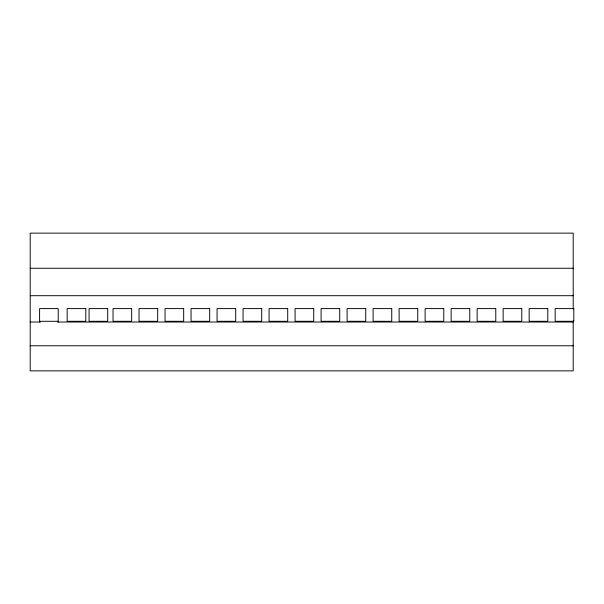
<?xml version="1.0" encoding="UTF-8"?>
<svg xmlns="http://www.w3.org/2000/svg" width="604" height="604" viewBox="0 0 604 604"><rect width="100%" height="100%" fill="white"/><g stroke="black" fill="none" stroke-linecap="round" stroke-linejoin="round"><path stroke-width="0.91" d="M30.2 268.259L573.196 268.259M30.2 295.703L573.196 295.703M39.592 321.298L58.226 321.298M30.2 322.015L40.566 322.015M57.539 322.015L573.196 322.015M30.2 345.775L573.196 345.775M573.196 308.855L573.196 233.136L30.2 233.136L30.2 370.864L573.196 370.864L573.196 320.867M58.226 322.015L58.226 308.606L39.592 308.606L39.592 322.015M85.791 308.606L67.157 308.606L67.157 321.298L85.791 321.298L85.791 308.606M107.701 308.606L89.067 308.606L89.067 321.298L107.701 321.298L107.701 308.606M131.664 308.606L113.031 308.606L113.031 321.298L131.664 321.298L131.664 308.606M157.674 308.606L139.033 308.606L139.033 321.298L157.674 321.298L157.674 308.606M183.676 308.606L165.043 308.606L165.043 321.298L183.676 321.298L183.676 308.606M209.686 308.606L191.053 308.606L191.053 321.298L209.686 321.298L209.686 308.606M235.696 308.606L217.062 308.606L217.062 321.298L235.696 321.298L235.696 308.606M261.706 308.606L243.065 308.606L243.065 321.298L261.706 321.298L261.706 308.606M287.708 308.606L269.074 308.606L269.074 321.298L287.708 321.298L287.708 308.606M313.718 308.606L295.084 308.606L295.084 321.298L313.718 321.298L313.718 308.606M339.727 308.606L321.094 308.606L321.094 321.298L339.727 321.298L339.727 308.606M365.737 308.606L347.104 308.606L347.104 321.298L365.737 321.298L365.737 308.606M391.747 308.606L373.106 308.606L373.106 321.298L391.747 321.298L391.747 308.606M417.749 308.606L399.116 308.606L399.116 321.298L417.749 321.298L417.749 308.606M443.759 308.606L425.125 308.606L425.125 321.298L443.759 321.298L443.759 308.606M469.769 308.606L451.135 308.606L451.135 321.298L469.769 321.298L469.769 308.606M495.778 308.606L477.137 308.606L477.137 321.298L495.778 321.298L495.778 308.606M521.781 308.606L503.147 308.606L503.147 321.298L521.781 321.298L521.781 308.606M547.79 308.606L529.157 308.606L529.157 321.298L547.79 321.298L547.79 308.606M573.8 308.606L555.167 308.606L555.167 321.298L573.8 321.298L573.8 308.606"/></g></svg>
